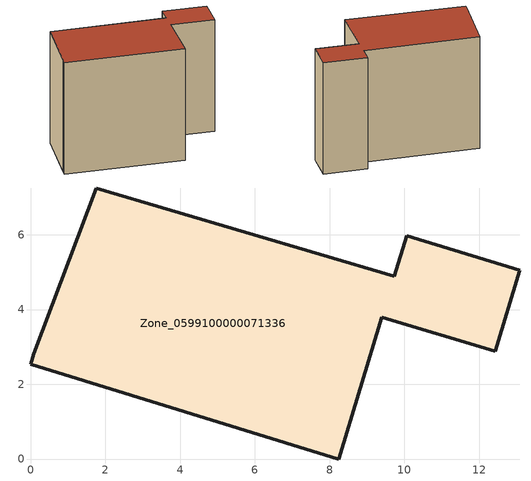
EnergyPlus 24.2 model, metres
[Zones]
Zone_0599100000071336
 floor ground (C_G): 0.09,2.82 1.75,7.25 9.73,4.89 10.07,5.98 13.09,5.05 12.43,2.88 9.4,3.8 8.24,0 0,2.54 z0
 wall outside (C_F): 0.09,2.82 0,2.54 8.24,0 9.4,3.8 12.43,2.88 13.09,5.05 10.07,5.98 9.73,4.89 1.75,7.25 0.09,2.82 z0:8.53
 roof outside (C_R): 1.75,7.25 0.09,2.82 0,2.54 8.24,0 9.4,3.8 12.43,2.88 13.09,5.05 10.07,5.98 9.73,4.89 z8.53
[BUILDING]
Pand.0599100000071336: North Axis=0; Terrain=City; Loads Convergence Tolerance Value=0.04; Temperature Convergence Tolerance Value=0.4; Solar Distribution=FullExterior; Maximum Number of Warmup Days=25; Minimum Number of Warmup Days=1
[Site:Location]
Rotterdam.The.Hague.AP_ZH_NLD Design_Conditions: Latitude=51.96; Longitude=4.45; Time Zone=1; Elevation=-4.5
[SITE:GROUNDTEMPERATURE:BUILDINGSURFACE]
18, 18, 18, 18, 18, 18, 18, 18, 18, 18, 18, 18
[MATERIAL] Thermal Absorptance=0.9; Solar Absorptance=0.7; Visible Absorptance=0.7
Name | Roughness | Thickness | Conductivity | Density | Specific Heat
G.TI.1975-1991 | MediumSmooth | 0.15 | 0.288461 | 540 | 1210
F.TI.1975-1991 | Rough | 0.3 | 0.230769 | 1920 | 840
R.TI.1975-1991 | MediumRough | 0.2 | 0.153846 | 1500 | 1000
[CONSTRUCTION]
C_G: G.TI.1975-1991
C_F: F.TI.1975-1991
C_R: R.TI.1975-1991
[ZONE]
Zone_0599100000071336: Type=1; Multiplier=1; Ceiling Height=Autocalculate; Volume=Autocalculate; Floor Area=autocalculate; Part of Total Floor Area=Yes
[ZONEINFILTRATION:DESIGNFLOWRATE]
Infil_Zone_0599100000071336: Zone or ZoneList or Space or SpaceList=Zone_0599100000071336; Schedule=AlwaysOn; Design Flow Rate Calculation Method=Flow/Area; Flow Rate per Floor Area=0.003; Constant Term Coefficient=1; Temperature Term Coefficient=0; Velocity Term Coefficient=0; Velocity Squared Term Coefficient=0
[HVACTEMPLATE:ZONE:IDEALLOADSAIRSYSTEM]
Zone_0599100000071336: Maximum Heating Supply Air Temperature=50; Minimum Cooling Supply Air Temperature=13; Maximum Heating Supply Air Humidity Ratio=0.0156; Minimum Cooling Supply Air Humidity Ratio=0.0077; Heating Limit=NoLimit; Cooling Limit=NoLimit; Dehumidification Control Type=ConstantSensibleHeatRatio; Cooling Sensible Heat Ratio=0.7; Dehumidification Setpoint=60; Humidification Control Type=None; Humidification Setpoint=30; Outdoor Air Method=None; Outdoor Air Flow Rate per Person=0.00944; Outdoor Air Flow Rate per Zone Floor Area=0; Outdoor Air Flow Rate per Zone=0; Demand Controlled Ventilation Type=None; Outdoor Air Economizer Type=NoEconomizer; Heat Recovery Type=None; Sensible Heat Recovery Effectiveness=0.7; Latent Heat Recovery Effectiveness=0.65
[ZONECONTROL:THERMOSTAT]
ThermostatControl_Zone_0599100000071336: Zone or ZoneList=Zone_0599100000071336; Control Type Schedule=DualSetpointControlType; Control 1=Thermostat_Zone_0599100000071336; Temperature Difference Between Cutout And Setpoint=0
[THERMOSTATSETPOINT:DUALSETPOINT]
Thermostat_Zone_0599100000071336: Heating Setpoint Temperature Schedule=HeatingSetpoint_Zone_0599100000071336; Cooling Setpoint Temperature Schedule=CoolingSetpoint_Zone_0599100000071336
[SCHEDULE:COMPACT]
HeatingSetpoint_Zone_0599100000071336: Through: 12/31, For: AllDays, Until: 24:00, 21
CoolingSetpoint_Zone_0599100000071336: Through: 12/31, For: AllDays, Until: 24:00, 24
DualSetpointControlType: Through: 12/31, For: AllDays, Until: 24:00, 4
AlwaysOn: Through: 12/31, For: AllDays, Until: 24:00, 1
